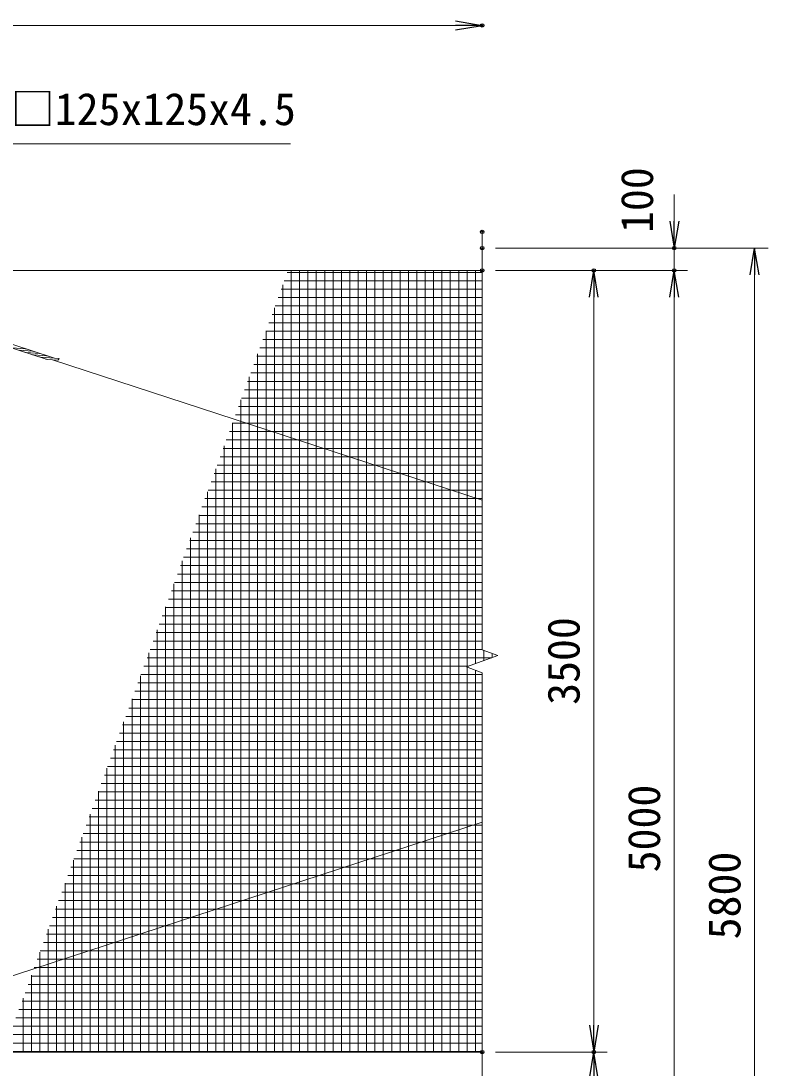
# Model space of a CAD drawing. Units: millimetres, scale not verified. Extents: x -12600 to 12600, y -8910 to 8910.
# Drawn here: x 717 to 4062, y 232 to 4920 of the extents above; entities that cross this region are included whole.
import ezdxf
from ezdxf.enums import TextEntityAlignment as Align

# ---------------------------------------------------------------- set-up
doc = ezdxf.new("R2010")
doc.units = ezdxf.units.MM
doc.header["$LTSCALE"] = 30
doc.header["$PDMODE"] = 32
doc.header["$PDSIZE"] = 15
for name, color, linetype, lineweight in [('0-2_D-STR3', 3, 'Continuous', 13), ('0-4_D-STR-DIM', 7, 'Continuous', 13), ('0-7_D-STR-TXT', 7, 'Continuous', 13), ('0-9_D-STR2', 7, 'Continuous', 13)]:
    doc.layers.add(name, color=color, linetype=linetype, lineweight=lineweight)
doc.layers.add('0-5_0', color=7, linetype='Continuous')
doc.layers.add('0-6_Defpoints', color=8, linetype='Continuous')
doc.styles.add('ＭＳ ゴシック', font='')
doc.styles.get('ＭＳ ゴシック').set_extended_font_data('MS Gothic')

# ---------------------------------------------------------------- blocks, each defined once
blk = doc.blocks.new('_Open')
at = {"layer": '0-5_0'}
blk.add_line((-30, 5), (0, 0), dxfattribs=at)
blk.add_lwpolyline([(-30, -5), (0, 0), (-30, 0)], dxfattribs=at)

msp = doc.modelspace()

# ---------------------------------------------------------------- linework, layer by layer
at = {"layer": '0-2_D-STR3'}
for p, q in [((-9236.29, 3803.39), (2782.02, 3803.39)), ((866.73, 3410.46), (680.66, 3471.34)), ((829.59, 3405.82), (642.63, 3466.98)), ((677.88, 3456.38), (736.71, 3452.07)), ((709.47, 3446.05), (768.3, 3441.74)), ((741.06, 3435.71), (799.89, 3431.4)), ((772.65, 3425.37), (831.49, 3421.06)), ((804.24, 3415.04), (888.32, 3408.88)), ((835.84, 3404.7), (881.75, 3401.34)), ((858.79, 3403.02), (2782.02, 2773.82)), ((357.53, 539.76), (2782.02, 1332.95)), ((-9236.29, 303.39), (2782.02, 303.39))]:
    msp.add_line(p, q, dxfattribs=at)
for centre, radius, start, end in [((743.25, 3465.63), 30, 251.8841, 265.81055), ((734.52, 3422.15), 30, 71.8841, 85.81046), ((774.84, 3455.29), 30, 251.8841, 265.81055), ((766.11, 3411.82), 30, 71.8841, 85.81046), ((797.7, 3401.48), 30, 71.8841, 85.81046), ((806.44, 3444.96), 30, 251.8841, 265.81055), ((838.03, 3434.62), 30, 251.8841, 265.81055), ((829.29, 3391.14), 30, 71.8841, 85.81046), ((831.55, 3451.7), 71.11, 314.90582, 322.96997)]:
    msp.add_arc(centre, radius, start, end, dxfattribs=at)
at = {"layer": '0-4_D-STR-DIM'}
for p, q in [((102.02, 4900.12), (2662.02, 4900.12)), ((3642.02, 4023.39), (3642.02, 4143.39)), ((2782.02, 2104.69), (2782.02, 3975.79)), ((2842.02, 3903.39), (3702.02, 3903.39)), ((2842.02, 3903.39), (4062.02, 3903.39)), ((3642.02, 3803.39), (3642.02, 3903.39)), ((2842.02, 3803.39), (3342.02, 3803.39)), ((2842.02, 3803.39), (3702.02, 3803.39)), ((2842.02, 3803.39), (3702.02, 3803.39)), ((4002.02, 3783.39), (4002.02, -1776.61)), ((3282.02, 423.39), (3282.02, 3683.39)), ((3642.02, -1076.61), (3642.02, 3683.39)), ((3642.02, 3683.39), (3642.02, 3563.39)), ((2711.54, 2027.73), (2852.5, 2079.04)), ((2852.5, 2079.04), (2782.02, 2104.69)), ((2782.02, 2002.08), (2711.54, 2027.73)), ((2782.02, -395.31), (2782.02, 2002.08)), ((2842.02, 303.39), (3342.02, 303.39)), ((2842.02, 303.39), (3342.02, 303.39))]:
    msp.add_line(p, q, dxfattribs=at)
at = {"layer": '0-6_Defpoints'}
for p in [(2782.02, 4900.12), (2782.02, 3975.79), (2782.02, 3903.39), (3642.02, 3903.39), (2782.02, 3803.39), (3282.02, 3803.39), (3642.02, 3803.39), (2782.02, 303.39), (3282.02, 303.39)]:
    msp.add_point(p, dxfattribs=at)
at = {"layer": '0-7_D-STR-TXT'}
msp.add_lwpolyline([(1924.33, 4369.49), (217.5, 4369.49), (6.24, 3883.99)], dxfattribs=at)
at = {"layer": '0-9_D-STR2'}
for p, q in [((1926.96, 303.39), (1926.96, 3803.39)), ((1964.46, 303.39), (1964.46, 3803.39)), ((2001.96, 303.39), (2001.96, 3803.39)), ((2039.46, 303.39), (2039.46, 3803.39)), ((2076.96, 303.39), (2076.96, 3803.39)), ((2114.46, 303.39), (2114.46, 3803.39)), ((2151.96, 303.39), (2151.96, 3803.39)), ((2189.46, 303.39), (2189.46, 3803.39)), ((2226.96, 303.39), (2226.96, 3803.39)), ((2264.46, 303.39), (2264.46, 3803.39)), ((2301.96, 303.39), (2301.96, 3803.39)), ((2339.46, 303.39), (2339.46, 3803.39)), ((2376.96, 303.39), (2376.96, 3803.39)), ((2414.46, 303.39), (2414.46, 3803.39)), ((2451.96, 303.39), (2451.96, 3803.39)), ((2489.46, 303.39), (2489.46, 3803.39)), ((2526.96, 303.39), (2526.96, 3803.39)), ((2564.46, 303.39), (2564.46, 3803.39)), ((2601.96, 303.39), (2601.96, 3803.39)), ((2639.46, 303.39), (2639.46, 3803.39)), ((2676.96, 303.39), (2676.96, 3803.39)), ((2714.46, 2028.8), (2714.46, 3803.39)), ((2751.96, 2042.44), (2751.96, 3803.39)), ((1895.84, 3756.41), (2782.02, 3756.41)), ((1909.48, 3793.91), (2782.02, 3793.91)), ((1882.19, 3718.91), (2782.02, 3718.91)), ((1889.46, 303.39), (1889.46, 3738.88)), ((1868.54, 3681.41), (2782.02, 3681.41)), ((1851.96, 303.39), (1851.96, 3635.85)), ((1854.89, 3643.91), (2782.02, 3643.91)), ((1827.59, 3568.91), (2782.02, 3568.91)), ((1841.24, 3606.41), (2782.02, 3606.41)), ((1813.94, 3531.41), (2782.02, 3531.41)), ((1814.46, 303.39), (1814.46, 3532.82)), ((1800.29, 3493.91), (2782.02, 3493.91)), ((1776.96, 303.39), (1776.96, 3429.79)), ((1786.64, 3456.41), (2782.02, 3456.41)), ((1759.35, 3381.41), (2782.02, 3381.41)), ((1773, 3418.91), (2782.02, 3418.91)), ((1745.7, 3343.91), (2782.02, 3343.91)), ((1732.05, 3306.41), (2782.02, 3306.41)), ((1739.46, 303.39), (1739.46, 3326.76)), ((1718.4, 3268.91), (2782.02, 3268.91)), ((1691.1, 3193.91), (2782.02, 3193.91)), ((1701.96, 303.39), (1701.96, 3223.73)), ((1704.75, 3231.41), (2782.02, 3231.41)), ((1677.45, 3156.41), (2782.02, 3156.41)), ((1663.8, 3118.91), (2782.02, 3118.91)), ((1664.46, 303.39), (1664.46, 3120.7)), ((1650.16, 3081.41), (2782.02, 3081.41)), ((1622.86, 3006.41), (2782.02, 3006.41)), ((1626.96, 303.39), (1626.96, 3017.67)), ((1636.51, 3043.91), (2782.02, 3043.91)), ((1609.21, 2968.91), (2782.02, 2968.91)), ((1589.46, 303.39), (1589.46, 2914.64)), ((1595.56, 2931.41), (2782.02, 2931.41)), ((1581.91, 2893.91), (2782.02, 2893.91)), ((1554.61, 2818.91), (2782.02, 2818.91)), ((1568.26, 2856.41), (2782.02, 2856.41)), ((1540.96, 2781.41), (2782.02, 2781.41)), ((1551.96, 303.39), (1551.96, 2811.61)), ((1527.32, 2743.91), (2782.02, 2743.91)), ((1513.67, 2706.41), (2782.02, 2706.41)), ((1514.46, 303.39), (1514.46, 2708.57)), ((1486.37, 2631.41), (2782.02, 2631.41)), ((1500.02, 2668.91), (2782.02, 2668.91)), ((1472.72, 2593.91), (2782.02, 2593.91)), ((1476.96, 303.39), (1476.96, 2605.54)), ((1459.07, 2556.41), (2782.02, 2556.41)), ((1439.46, 303.39), (1439.46, 2502.51)), ((1445.42, 2518.91), (2782.02, 2518.91)), ((1418.12, 2443.91), (2782.02, 2443.91)), ((1431.77, 2481.41), (2782.02, 2481.41)), ((1401.96, 303.39), (1401.96, 2399.48)), ((1404.48, 2406.41), (2782.02, 2406.41)), ((1390.83, 2368.91), (2782.02, 2368.91)), ((1377.18, 2331.41), (2782.02, 2331.41)), ((1349.88, 2256.41), (2782.02, 2256.41)), ((1363.53, 2293.91), (2782.02, 2293.91)), ((1364.46, 303.39), (1364.46, 2296.45)), ((1336.23, 2218.91), (2782.02, 2218.91)), ((1322.58, 2181.41), (2782.02, 2181.41)), ((1326.96, 303.39), (1326.96, 2193.42)), ((1308.93, 2143.91), (2782.02, 2143.91)), ((1281.64, 2068.91), (2824.66, 2068.91)), ((1289.46, 303.39), (1289.46, 2090.39)), ((1295.28, 2106.41), (2782.02, 2106.41)), ((2789.46, 2056.09), (2789.46, 2101.98)), ((2826.96, 2069.74), (2826.96, 2088.34)), ((1267.99, 2031.41), (2721.63, 2031.41)), ((2714.46, 303.39), (2714.46, 2026.67)), ((1251.96, 303.39), (1251.96, 1987.36)), ((1254.34, 1993.91), (2782.02, 1993.91)), ((2751.96, 303.39), (2751.96, 2013.03)), ((1240.69, 1956.41), (2782.02, 1956.41)), ((1213.39, 1881.41), (2782.02, 1881.41)), ((1214.46, 303.39), (1214.46, 1884.33)), ((1227.04, 1918.91), (2782.02, 1918.91)), ((1199.74, 1843.91), (2782.02, 1843.91)), ((1186.09, 1806.41), (2782.02, 1806.41)), ((1172.44, 1768.91), (2782.02, 1768.91)), ((1176.96, 303.39), (1176.96, 1781.3)), ((1145.15, 1693.91), (2782.02, 1693.91)), ((1158.8, 1731.41), (2782.02, 1731.41)), ((1131.5, 1656.41), (2782.02, 1656.41)), ((1139.46, 303.39), (1139.46, 1678.27)), ((1117.85, 1618.91), (2782.02, 1618.91)), ((1101.96, 303.39), (1101.96, 1575.24)), ((1104.2, 1581.41), (2782.02, 1581.41)), ((1076.9, 1506.41), (2782.02, 1506.41)), ((1090.55, 1543.91), (2782.02, 1543.91)), ((1063.25, 1468.91), (2782.02, 1468.91)), ((1064.46, 303.39), (1064.46, 1472.21)), ((1049.6, 1431.41), (2782.02, 1431.41)), ((1026.96, 303.39), (1026.96, 1369.18)), ((1035.96, 1393.91), (2782.02, 1393.91)), ((1008.66, 1318.91), (2782.02, 1318.91)), ((1022.31, 1356.41), (2782.02, 1356.41)), ((989.46, 303.39), (989.46, 1266.15)), ((995.01, 1281.41), (2782.02, 1281.41)), ((981.36, 1243.91), (2782.02, 1243.91)), ((967.71, 1206.41), (2782.02, 1206.41)), ((940.41, 1131.41), (2782.02, 1131.41)), ((951.96, 303.39), (951.96, 1163.12)), ((954.06, 1168.91), (2782.02, 1168.91)), ((926.76, 1093.91), (2782.02, 1093.91)), ((913.12, 1056.41), (2782.02, 1056.41)), ((914.46, 303.39), (914.46, 1060.09)), ((899.47, 1018.91), (2782.02, 1018.91)), ((872.17, 943.91), (2782.02, 943.91)), ((876.96, 303.39), (876.96, 957.06)), ((885.82, 981.41), (2782.02, 981.41)), ((858.52, 906.41), (2782.02, 906.41)), ((839.46, 303.39), (839.46, 854.03)), ((844.87, 868.91), (2782.02, 868.91)), ((831.22, 831.41), (2782.02, 831.41)), ((801.96, 303.39), (801.96, 751)), ((803.93, 756.41), (2782.02, 756.41)), ((817.57, 793.91), (2782.02, 793.91)), ((790.28, 718.91), (2782.02, 718.91)), ((776.63, 681.41), (2782.02, 681.41)), ((762.98, 643.91), (2782.02, 643.91)), ((764.46, 303.39), (764.46, 647.97)), ((735.68, 568.91), (2782.02, 568.91)), ((749.33, 606.41), (2782.02, 606.41)), ((722.03, 531.41), (2782.02, 531.41)), ((726.96, 303.39), (726.96, 544.94)), ((708.38, 493.91), (2782.02, 493.91)), ((694.73, 456.41), (2782.02, 456.41)), ((667.44, 381.41), (2782.02, 381.41)), ((681.09, 418.91), (2782.02, 418.91)), ((653.79, 343.91), (2782.02, 343.91)), ((640.14, 306.41), (2782.02, 306.41))]:
    msp.add_line(p, q, dxfattribs=at)

# ---------------------------------------------------------------- block references
at = {"layer": '0-4_D-STR-DIM', "xscale": 4, "yscale": 4}
msp.add_blockref('_Open', (2782.02, 4900.12), dxfattribs=at)
for p, rotation in [((3642.02, 3903.39), 270), ((4002.02, 3903.39), 90), ((3282.02, 3803.39), 90), ((3642.02, 3803.39), 90), ((3642.02, 3803.39), 90), ((3282.02, 303.39), 270), ((3282.02, 303.39), 90)]:
    msp.add_blockref('_Open', p, dxfattribs=dict(at, rotation=rotation))

# ---------------------------------------------------------------- texts
at = {"layer": '0-4_D-STR-DIM', "style": 'ＭＳ ゴシック'}
for s, p in [('100', (3590.31, 3970.63)), ('3500', (3261.78, 1858.01)), ('5000', (3621.78, 1108.01)), ('5800', (3981.78, 808.01))]:
    msp.add_text(s, height=144.3, rotation=90, dxfattribs=at).set_placement(p, align=Align.BOTTOM_LEFT)
at = {"layer": '0-7_D-STR-TXT', "style": 'ＭＳ ゴシック'}
msp.add_text('柱 □125x125x4.5', height=144.3, dxfattribs=at).set_placement((376.36, 4410.3), align=Align.BOTTOM_LEFT)

doc.saveas('drawing.dxf')
